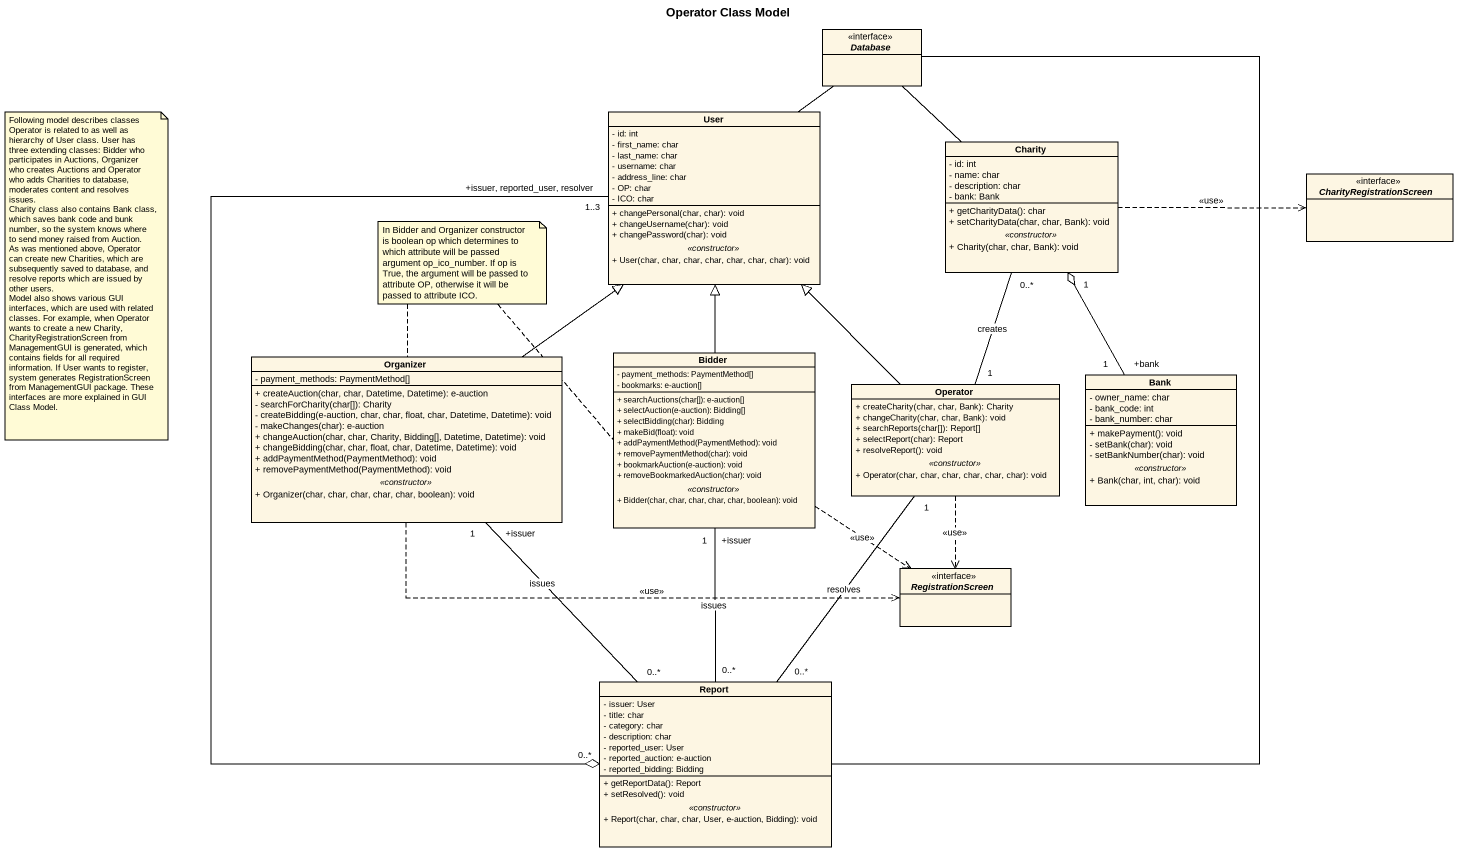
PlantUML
@startuml
title Operator Class Model
hide circle
hide empty members
skinparam classAttributeIconSize 0
interface "Database" as Database_
class User {
  - id: int
  - first_name: char
  - last_name: char
  - username: char
  - address_line: char
  - OP: char
  - ICO: char
  --
  + changePersonal(char, char): void
  + changeUsername(char): void
  + changePassword(char): void
  .. <<constructor>> ..
  + User(char, char, char, char, char, char, char): void
}
class Charity {
  - id: int
  - name: char
  - description: char
  - bank: Bank
  --
  + getCharityData(): char
  + setCharityData(char, char, Bank): void
  .. <<constructor>> ..
  + Charity(char, char, Bank): void
}
interface CharityRegistrationScreen
class Organizer {
  - payment_methods: PaymentMethod[]
  --
  + createAuction(char, char, Datetime, Datetime): e-auction
  - searchForCharity(char[]): Charity
  - createBidding(e-auction, char, char, float, char, Datetime, Datetime): void
  - makeChanges(char): e-auction
  + changeAuction(char, char, Charity, Bidding[], Datetime, Datetime): void
  + changeBidding(char, char, float, char, Datetime, Datetime): void
  + addPaymentMethod(PaymentMethod): void
  + removePaymentMethod(PaymentMethod): void
  .. <<constructor>> ..
  + Organizer(char, char, char, char, char, boolean): void
}
class Bidder {
  - payment_methods: PaymentMethod[]
  - bookmarks: e-auction[]
  --
  + searchAuctions(char[]): e-auction[]
  + selectAuction(e-auction): Bidding[]
  + selectBidding(char): Bidding
  + makeBid(float): void
  + addPaymentMethod(PaymentMethod): void
  + removePaymentMethod(char): void
  + bookmarkAuction(e-auction): void
  + removeBookmarkedAuction(char): void
  .. <<constructor>> ..
  + Bidder(char, char, char, char, char, boolean): void
}
class Operator {
  + createCharity(char, char, Bank): Charity
  + changeCharity(char, char, Bank): void
  + searchReports(char[]): Report[]
  + selectReport(char): Report
  + resolveReport(): void
  .. <<constructor>> ..
  + Operator(char, char, char, char, char, char): void
}
class Bank {
  - owner_name: char
  - bank_code: int
  - bank_number: char
  --
  + makePayment(): void
  - setBank(char): void
  - setBankNumber(char): void
  .. <<constructor>> ..
  + Bank(char, int, char): void
}
interface RegistrationScreen
class Report {
  - issuer: User
  - title: char
  - category: char
  - description: char
  - reported_user: User
  - reported_auction: e-auction
  - reported_bidding: Bidding
  --
  + getReportData(): Report
  + setResolved(): void
  .. <<constructor>> ..
  + Report(char, char, char, User, e-auction, Bidding): void
}
User -up- Database_
User "+issuer, reported_user, resolver\n1..3" --o "0..*" Report
Charity -up- Database_
Charity .right.> CharityRegistrationScreen : <<use>>
Organizer -up-|> User
Organizer .right.> RegistrationScreen : <<use>>
Organizer "+issuer\n1" -- "0..*" Report : issues
Bidder -up-|> User
Bidder ..> RegistrationScreen : <<use>>
Bidder "+issuer\n1" -- "0..*" Report : issues
Operator -up-|> User
Operator "1" -up- "0..*" Charity : creates
Operator ..> RegistrationScreen : <<use>>
Operator "1" -- "0..*" Report : resolves
Bank "+bank\n1" -up-o "1" Charity
Report -up- Database_
note as N1
  Following model describes classes Operator is related to as well as hierarchy of User class. User has three extending classes: Bidder who participates in Auctions, Organizer who creates Auctions and Operator who adds Charities to database, moderates content and resolves issues.
  Charity class also contains Bank class, which saves bank code and bunk number, so the system knows where to send money raised from Auction.
  As was mentioned above, Operator can create new Charities, which are subsequently saved to database, and resolve reports which are issued by other users.
  Model also shows various GUI interfaces, which are used with related classes. For example, when Operator wants to create a new Charity, CharityRegistrationScreen from ManagementGUI is generated, which contains fields for all required information. If User wants to register, system generates RegistrationScreen from ManagementGUI package. These interfaces are more explained in GUI Class Model.
end note
note as N2
  In Bidder and Organizer constructor is boolean op which determines to which attribute will be passed argument op_ico_number. If op is True, the argument will be passed to attribute OP, otherwise it will be passed to attribute ICO.
end note
N2 .. Organizer
N2 .. Bidder
@enduml
